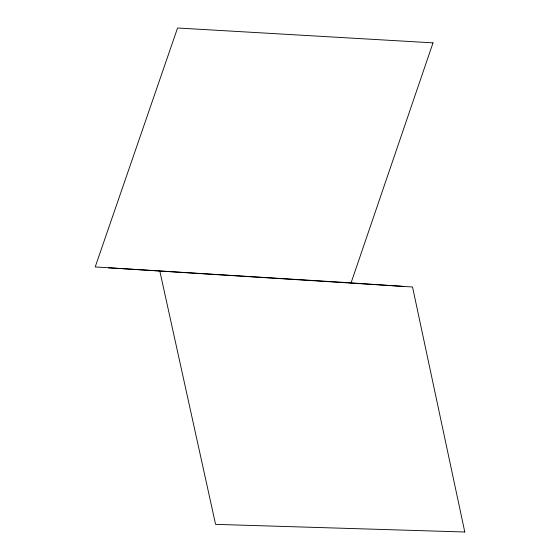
<?xml version="1.0" encoding="UTF-8"?>
<svg xmlns="http://www.w3.org/2000/svg" width="560" height="560" viewBox="0 0 560 560"><rect width="100%" height="100%" fill="white"/><g stroke="black" fill="none" stroke-linecap="round" stroke-linejoin="round"><path stroke-width="0.84" d="M108.346 267.771L159.726 271.026M350.644 282.842L403.459 286.412M433.013 42.854L351.085 282.842L95.207 266.945L177.569 28L433.013 42.854M464.793 532L215.579 524.356L159.817 271.04L412.531 286.993L464.793 532"/></g></svg>
